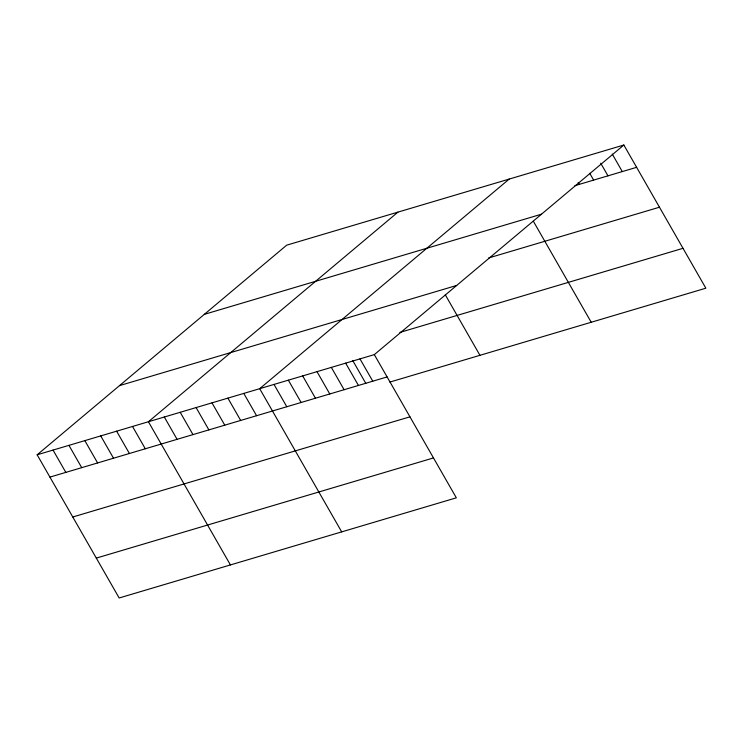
<?xml version="1.0" encoding="UTF-8"?>
<svg xmlns="http://www.w3.org/2000/svg" width="743" height="743" viewBox="0 0 743 743"><rect width="100%" height="100%" fill="white"/><g stroke="black" fill="none" stroke-linecap="round" stroke-linejoin="round"><path stroke-width="1.11" d="M37.15 454.8L374.323 354.625L456.332 497.819L119.159 597.985L37.15 454.8L286.668 245.181L623.841 145.015L705.85 288.2L389.871 382.078M397.942 212.126L148.414 421.745L230.423 564.931M509.206 179.072L259.688 388.682L341.687 531.877M374.323 354.625L623.841 145.015M574.896 185.666L636.621 167.324M204.325 314.354L541.508 214.188M488.662 257.96L659.468 207.213M119.493 385.626L456.666 285.451M399.873 332.427L683.003 248.311M49.93 477.108L387.103 376.942M72.777 516.998L409.95 416.832M96.311 558.095L433.485 457.929M612.297 154.117L622.29 171.587M600.743 163.228L607.96 175.84M589.747 173.305L593.629 180.094M578.193 182.416L579.308 184.357M533.409 221.33L591.214 322.258M445.326 294.878L479.941 355.312M359.993 358.888L372.772 381.196M352.684 360.448L365.816 383.388M345.662 363.141L358.442 385.459M331.332 367.395L344.111 389.713M317.01 371.658L329.781 393.966M302.68 375.912L315.459 398.229M288.349 380.175L301.129 402.483M274.018 384.428L286.798 406.737M243.788 393.409L256.567 415.718M227.897 398.127L240.676 420.445M211.996 402.855L224.776 425.163M196.106 407.573L208.885 429.891M180.205 412.3L192.985 434.609M164.314 417.018L177.094 439.336M132.523 426.463L145.303 448.781M116.623 431.181L129.403 453.499M100.732 435.909L113.512 458.217M84.832 440.627L97.612 462.945M68.941 445.354L81.721 467.663M53.041 450.072L65.821 472.39"/></g></svg>
